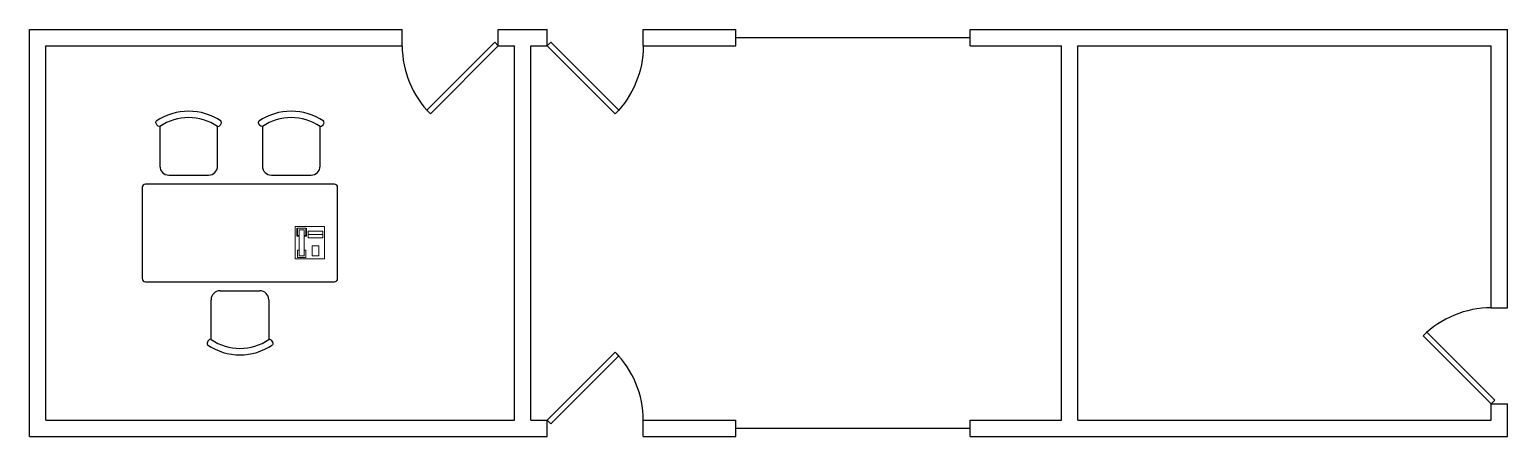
# Model space of a CAD drawing. Header units: centimetres. Extents: x 222 to 1375, y 280 to 598.
import ezdxf

# ---------------------------------------------------------------- set-up
doc = ezdxf.new("R2010")
doc.units = ezdxf.units.CM
for name, color, linetype in [('Door', 3, 'Continuous'), ('Furniture', 2, 'Continuous'), ('Glass', 6, 'Continuous'), ('Walls', 1, 'Continuous')]:
    doc.layers.add(name, color=color, linetype=linetype)
doc.layers.add('Equipment', color=4, linetype='Continuous', lineweight=15)

# ---------------------------------------------------------------- blocks, each defined once
blk = doc.blocks.new('Phone')
at = {"linetype": 'Continuous'}
for p, q in [((-11.43, -12.7), (-11.43, 12.7)), ((-11.43, 12.7), (11.43, 12.7)), ((11.43, 12.7), (11.43, -12.7)), ((-10.16, 11.43), (-10.16, 5.08)), ((-10.16, 5.08), (-8.255, 5.08)), ((-9.525, 11.43), (-9.525, 5.715)), ((-3.175, 11.43), (-9.525, 11.43)), ((-9.525, 5.715), (-8.255, 5.715)), ((-8.255, 10.16), (-8.255, -10.16)), ((-8.255, 10.16), (-4.445, 10.16)), ((-4.445, -10.16), (-4.445, 10.16)), ((-4.445, 5.715), (-3.175, 5.715)), ((-4.445, 5.08), (-2.54, 5.08)), ((-3.175, 5.715), (-3.175, 11.43)), ((-2.54, 5.08), (-2.54, 11.43)), ((10.16, 8.89), (-1.27, 8.89)), ((-1.27, 8.89), (-1.27, 3.81)), ((-1.27, 6.35), (10.16, 6.35)), ((-1.27, 3.81), (10.16, 3.81)), ((10.16, 3.81), (10.16, 8.89)), ((-9.525, -5.715), (-8.255, -5.715)), ((-9.525, -11.43), (-9.525, -5.715)), ((-3.175, -11.43), (-9.525, -11.43)), ((-8.255, -10.16), (-4.445, -10.16)), ((-4.445, -5.715), (-3.175, -5.715)), ((-3.175, -5.715), (-3.175, -11.43)), ((6.985, -2.54), (1.905, -2.54)), ((1.905, -2.54), (1.905, -10.16)), ((1.905, -10.16), (6.985, -10.16)), ((6.985, -10.16), (6.985, -2.54)), ((11.43, -12.7), (-11.43, -12.7))]:
    blk.add_line(p, q, dxfattribs=at)
blk = doc.blocks.new('Desk')
blk.add_lwpolyline([(-76.2, 2.5, 0.414214), (-73.7, 0), (73.7, 0, 0.414214), (76.2, 2.5), (76.2, 73.7, 0.414214), (73.7, 76.2), (-73.7, 76.2, 0.414214), (-76.2, 73.7)], format="xyb", close=True)
at = {"layer": 'Equipment'}
blk.add_blockref('Phone', (54.5, 30.5), dxfattribs=at)
blk = doc.blocks.new('Chair')
at = {"layer": 'Furniture'}
for p, q in [((-22.5, 38), (-22.5, 7)), ((22.5, 7), (22.5, 38)), ((-15.5, 0), (15.5, 0))]:
    blk.add_line(p, q, dxfattribs=at)
for centre, radius, start, end in [((0, 4.7), 45.2, 55.9177, 124.0823), ((0, 4.7), 40.2, 55.9177, 124.0823), ((-15.5, 7), 7, 180, 270), ((15.5, 7), 7, 270, 0)]:
    blk.add_arc(centre, radius, start, end, dxfattribs=at)
for points in [[(-22.5, 38), (-23.9, 37.1), (-26.7, 41.2), (-25.3, 42.1)], [(22.5, 38), (23.9, 37.1), (26.7, 41.2), (25.3, 42.1)]]:
    blk.add_open_spline(points, degree=3, dxfattribs=at)
blk = doc.blocks.new('Door')
at = {"color": 0}
blk.add_lwpolyline([(0, 0), (2.8, -2.8), (55.9, 50.2), (53, 53)], close=True, dxfattribs=at)
blk.add_arc((0, 0), 75, 0, 45, dxfattribs=at)

msp = doc.modelspace()

# ---------------------------------------------------------------- linework, layer by layer
at = {"layer": 'Door'}
msp.add_lwpolyline([(626.2, 293.1), (629, 290.3), (682.1, 343.3), (679.2, 346.1)], close=True, dxfattribs=at)
msp.add_arc((626.2, 293.1), 75, 0, 45, dxfattribs=at)
at = {"layer": 'Furniture'}
for p, q in [((371, 394.1), (402, 394.1)), ((364, 356.1), (364, 387.1)), ((409, 387.1), (409, 356.1))]:
    msp.add_line(p, q, dxfattribs=at)
for centre, radius, start, end in [((371, 387.1), 7, 90, 180), ((402, 387.1), 7, 0, 90), ((386.5, 389.3), 45.2, 235.9177, 304.0823), ((386.5, 389.3), 40.2, 235.9177, 304.0823)]:
    msp.add_arc(centre, radius, start, end, dxfattribs=at)
for points in [[(364, 356.1), (362.6, 357), (359.8, 352.9), (361.2, 351.9)], [(409, 356.1), (410.4, 357), (413.2, 352.9), (411.8, 351.9)]]:
    msp.add_open_spline(points, degree=3, dxfattribs=at)
at = {"layer": 'Glass'}
for p, q in [((773.5, 591.6), (956.4, 591.6)), ((773.5, 286.8), (956.4, 286.8))]:
    msp.add_line(p, q, dxfattribs=at)
at = {"layer": 'Walls'}
for p, q in [((222.3, 280.4), (222.3, 597.9)), ((222.3, 597.9), (513.1, 597.9)), ((513.1, 585.2), (513.1, 597.9)), ((588.1, 585.2), (588.1, 597.9)), ((588.1, 597.9), (626.2, 597.9)), ((626.2, 585.2), (626.2, 597.9)), ((701.2, 585.2), (701.2, 597.9)), ((701.2, 597.9), (773.5, 597.9)), ((773.5, 585.2), (773.5, 597.9)), ((956.4, 585.2), (956.4, 597.9)), ((956.4, 597.9), (1375.5, 597.9)), ((1375.5, 380.8), (1375.5, 597.9)), ((235, 293.1), (235, 585.2)), ((235, 585.2), (513.1, 585.2)), ((588.1, 585.2), (600.8, 585.2)), ((600.8, 293.1), (600.8, 585.2)), ((613.5, 293.1), (613.5, 585.2)), ((613.5, 585.2), (626.2, 585.2)), ((701.2, 585.2), (773.5, 585.2)), ((956.4, 585.2), (1027.5, 585.2)), ((1027.5, 293.1), (1027.5, 585.2)), ((1040.2, 293.1), (1040.2, 585.2)), ((1040.2, 585.2), (1362.8, 585.2)), ((1362.8, 380.8), (1362.8, 585.2)), ((1362.8, 380.8), (1375.5, 380.8)), ((1362.8, 293.1), (1362.8, 305.8)), ((1362.8, 305.8), (1375.5, 305.8)), ((1375.5, 280.4), (1375.5, 305.8)), ((235, 293.1), (600.8, 293.1)), ((613.5, 293.1), (626.2, 293.1)), ((626.2, 280.4), (626.2, 293.1)), ((701.2, 280.4), (701.2, 293.1)), ((701.2, 293.1), (773.5, 293.1)), ((773.5, 280.4), (773.5, 293.1)), ((956.4, 280.4), (956.4, 293.1)), ((956.4, 293.1), (1027.5, 293.1)), ((1040.2, 293.1), (1362.8, 293.1)), ((222.3, 280.4), (626.2, 280.4)), ((701.2, 280.4), (773.5, 280.4)), ((956.4, 280.4), (1375.5, 280.4))]:
    msp.add_line(p, q, dxfattribs=at)

# ---------------------------------------------------------------- block references
at = {"layer": 'Door'}
for p, rotation in [((588.1, 585.2), 180), ((1362.8, 305.8), 90)]:
    msp.add_blockref('Door', p, dxfattribs=dict(at, rotation=rotation))
at = {"layer": 'Door', "xscale": -1, "rotation": 180}
msp.add_blockref('Door', (626.2, 585.2), dxfattribs=at)
at = {"layer": 'Furniture'}
for name, p in [('Chair', (346.5, 484.3)), ('Chair', (426.5, 484.3)), ('Desk', (386.5, 401.1))]:
    msp.add_blockref(name, p, dxfattribs=at)

doc.saveas('drawing.dxf')
